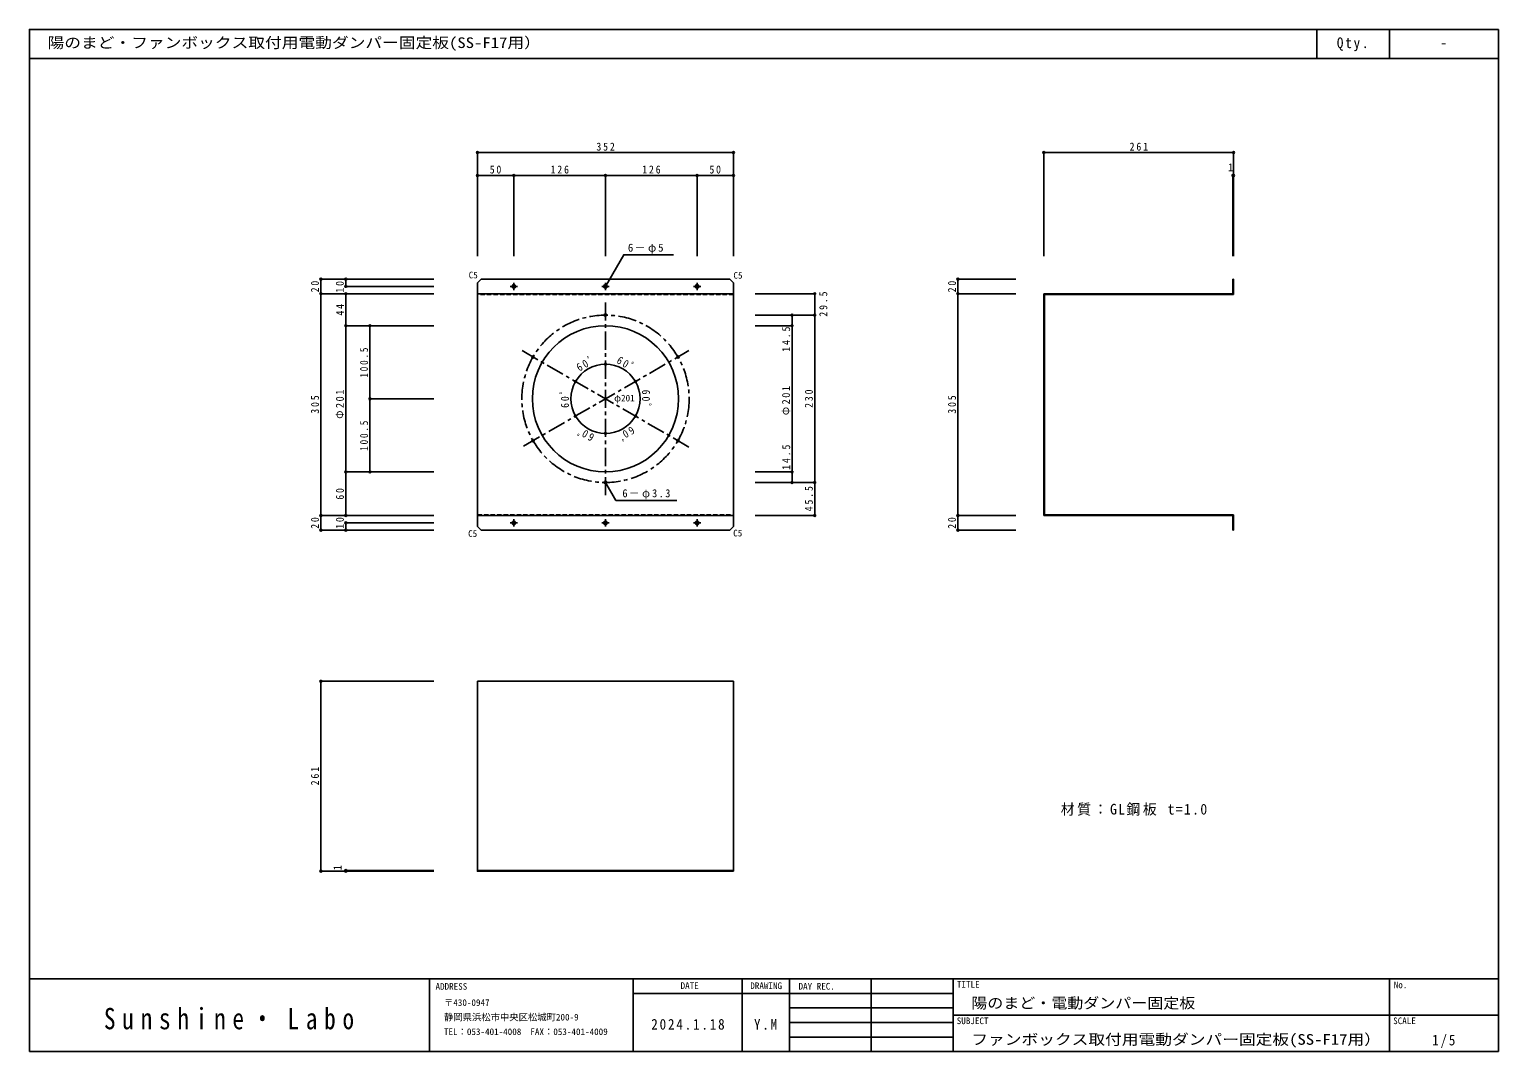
# Model space of a CAD drawing. Units: millimetres at full size, sheet at 1:5; details may follow other scales. Extents: x -3176 to 3044, y -1273 to 1617.
# Drawn here: x -1076 to 944, y 212 to 1617 of the extents above; entities that cross this region are included whole.
import ezdxf
from ezdxf.enums import TextEntityAlignment as Align

# ---------------------------------------------------------------- set-up
doc = ezdxf.new("R2010")
doc.units = ezdxf.units.MM
doc.header["$LTSCALE"] = 5
doc.header["$PDMODE"] = 32
doc.header["$PDSIZE"] = 2.5
doc.linetypes.add('CHAIN1', pattern=[8, 5, -1, 1, -1])
doc.linetypes.add('DASHED1', pattern=[1.8, 1.2, -0.6])
doc.layers.add('0-0', color=7, linetype='Continuous')
doc.layers.add('F-0', color=2, linetype='Continuous')
doc.styles.add('ＭＳ ゴシック', font='')
doc.styles.add('ＭＳ 明朝', font='')
doc.styles.get('ＭＳ ゴシック').set_extended_font_data('MS Gothic')
doc.styles.get('ＭＳ 明朝').set_extended_font_data('MS Mincho')

msp = doc.modelspace()

# ---------------------------------------------------------------- linework, layer by layer
at = {"layer": '0-0', "color": 4}
for p, q in [((-460.123, 1447.219), (-108.123, 1447.219)), ((-460.123, 1447.219), (-460.123, 1304.984)), ((-108.123, 1447.219), (-108.123, 1304.984)), ((318.517, 1447.219), (579.517, 1447.219)), ((318.517, 1447.219), (318.517, 1304.984)), ((579.517, 1447.219), (579.517, 1304.984)), ((-460.123, 1415.775), (-410.123, 1415.775)), ((-460.123, 1415.775), (-460.123, 1304.984)), ((-410.123, 1415.775), (-410.123, 1304.984)), ((-410.123, 1415.775), (-284.123, 1415.775)), ((-284.123, 1415.775), (-284.123, 1304.984)), ((-284.123, 1415.775), (-158.123, 1415.775)), ((-158.123, 1415.775), (-158.123, 1304.984)), ((-158.123, 1415.775), (-108.123, 1415.775)), ((-108.123, 1415.775), (-108.123, 1304.984)), ((579.517, 1415.775), (578.517, 1415.775)), ((578.517, 1415.775), (578.517, 1304.984)), ((579.517, 1415.775), (579.517, 1304.984)), ((-675.419, 1273.281), (-675.419, 1253.281)), ((-675.419, 1273.281), (-520.311, 1273.281)), ((-641.134, 1273.281), (-641.134, 1263.281)), ((-641.134, 1273.281), (-520.311, 1273.281)), ((200.415, 1273.281), (200.415, 1253.281)), ((200.415, 1273.281), (279.904, 1273.281)), ((-675.419, 1253.281), (-520.311, 1253.281)), ((-675.419, 1253.281), (-675.419, 948.281)), ((-641.134, 1263.281), (-520.311, 1263.281)), ((-641.134, 1253.281), (-641.134, 1209.281)), ((-641.134, 1253.281), (-520.311, 1253.281)), ((3.583, 1253.281), (-78.475, 1253.281)), ((3.583, 1253.281), (3.583, 1223.781)), ((200.415, 1253.281), (279.904, 1253.281)), ((200.415, 1253.281), (200.415, 948.281)), ((3.583, 1223.781), (-78.475, 1223.781)), ((-27.616, 1223.781), (-78.475, 1223.781)), ((-27.616, 1223.781), (-27.616, 1209.281)), ((3.583, 1223.781), (3.583, 993.781)), ((-641.134, 1209.281), (-520.311, 1209.281)), ((-641.134, 1209.281), (-641.134, 1008.281)), ((-607.926, 1209.281), (-607.926, 1108.781)), ((-607.926, 1209.281), (-520.311, 1209.281)), ((-27.616, 1209.281), (-78.475, 1209.281)), ((-27.616, 1209.281), (-27.616, 1008.281)), ((-284.123, 1156.713), (-284.123, 1156.364)), ((-284.123, 1156.713), (-284.123, 1156.364)), ((-325.633, 1132.747), (-325.331, 1132.572)), ((-325.633, 1132.747), (-325.331, 1132.572)), ((-242.612, 1132.747), (-242.915, 1132.572)), ((-242.612, 1132.747), (-242.915, 1132.572)), ((-607.926, 1108.781), (-520.311, 1108.781)), ((-607.926, 1108.781), (-607.926, 1008.281)), ((-325.633, 1084.815), (-325.331, 1084.989)), ((-325.633, 1084.815), (-325.331, 1084.989)), ((-242.612, 1084.815), (-242.915, 1084.989)), ((-242.612, 1084.815), (-242.915, 1084.989)), ((-284.123, 1060.849), (-284.123, 1061.198)), ((-284.123, 1060.849), (-284.123, 1061.198)), ((-641.134, 1008.281), (-520.311, 1008.281)), ((-641.134, 1008.281), (-641.134, 948.281)), ((-607.926, 1008.281), (-520.311, 1008.281)), ((-269.886, 969.121), (-284.123, 993.781)), ((-27.616, 1008.281), (-78.475, 1008.281)), ((3.583, 993.781), (-78.475, 993.781)), ((-27.616, 993.781), (-78.475, 993.781)), ((-27.616, 1008.281), (-27.616, 993.781)), ((3.583, 993.781), (3.583, 948.281)), ((-269.886, 969.121), (-185.943, 969.121)), ((-675.419, 948.281), (-520.311, 948.281)), ((-675.419, 948.281), (-675.419, 928.281)), ((-641.134, 948.281), (-520.311, 948.281)), ((-641.134, 928.281), (-641.134, 938.281)), ((-641.134, 938.281), (-520.311, 938.281)), ((3.583, 948.281), (-78.475, 948.281)), ((200.415, 948.281), (279.904, 948.281)), ((200.415, 948.281), (200.415, 928.281)), ((-675.419, 928.281), (-520.311, 928.281)), ((-641.134, 928.281), (-520.311, 928.281)), ((200.415, 928.281), (279.904, 928.281)), ((-675.419, 720.52), (-675.419, 459.52)), ((-675.419, 720.52), (-520.311, 720.52)), ((-675.419, 459.52), (-520.311, 459.52)), ((-641.134, 459.52), (-641.134, 460.52)), ((-641.134, 460.52), (-520.311, 460.52)), ((-641.134, 459.52), (-520.311, 459.52))]:
    msp.add_line(p, q, dxfattribs=at)
at = {"layer": '0-0'}
for p, q in [((-455.123, 1273.281), (-460.123, 1268.281)), ((-113.123, 1273.281), (-455.123, 1273.281)), ((-113.123, 1273.281), (-108.123, 1268.281)), ((578.517, 1273.281), (579.517, 1273.281)), ((578.517, 1273.281), (578.517, 1253.281)), ((579.517, 1273.281), (579.517, 1252.281)), ((-460.123, 933.281), (-460.123, 1268.281)), ((-108.123, 1253.281), (-460.123, 1253.281)), ((-108.123, 933.281), (-108.123, 1268.281)), ((318.517, 1253.281), (578.517, 1253.281)), ((318.517, 1253.281), (318.517, 948.281)), ((319.517, 1252.281), (579.517, 1252.281)), ((-460.123, 948.281), (-108.123, 948.281)), ((-455.123, 928.281), (-460.123, 933.281)), ((-108.123, 933.281), (-113.123, 928.281)), ((318.517, 948.281), (578.517, 948.281)), ((579.517, 949.281), (579.517, 928.281)), ((-455.123, 928.281), (-113.123, 928.281)), ((-460.123, 720.52), (-108.123, 720.52)), ((-108.123, 720.52), (-108.123, 459.52)), ((-460.123, 460.52), (-108.123, 460.52))]:
    msp.add_line(p, q, dxfattribs=at)
at = {"layer": '0-0', "color": 4, "linetype": 'CHAIN1'}
for p, q in [((-415.123, 1263.281), (-405.123, 1263.281)), ((-410.123, 1268.281), (-410.123, 1258.281)), ((-289.123, 1263.281), (-279.123, 1263.281)), ((-284.123, 1268.281), (-284.123, 1258.281)), ((-163.123, 1263.281), (-153.123, 1263.281)), ((-158.123, 1268.281), (-158.123, 1258.281)), ((-284.123, 976.281), (-284.123, 1241.281)), ((-169.374, 1042.531), (-398.871, 1175.031)), ((-396.706, 1043.781), (-169.374, 1175.031)), ((-415.123, 938.281), (-405.123, 938.281)), ((-410.123, 943.281), (-410.123, 933.281)), ((-289.123, 938.281), (-279.123, 938.281)), ((-284.123, 943.281), (-284.123, 933.281)), ((-163.123, 938.281), (-153.123, 938.281)), ((-158.123, 943.281), (-158.123, 933.281))]:
    msp.add_line(p, q, dxfattribs=at)
at = {"layer": '0-0', "linetype": 'DASHED1'}
for p, q in [((-108.123, 1252.281), (-460.123, 1252.281)), ((-460.123, 949.281), (-108.123, 949.281))]:
    msp.add_line(p, q, dxfattribs=at)
at = {"layer": '0-0', "color": 4}
msp.add_lwpolyline([(-284.123, 1263.281), (-259.054, 1306.7), (-190.511, 1306.7)], dxfattribs=at)
at = {"layer": '0-0'}
for points in [[(319.517, 1252.281), (319.517, 949.281), (579.517, 949.281)], [(578.517, 948.281), (578.517, 928.281), (579.517, 928.281)], [(-460.123, 720.52), (-460.123, 459.52), (-108.123, 459.52)]]:
    msp.add_lwpolyline(points, dxfattribs=at)
for centre, radius in [((-410.123, 1263.281), 2.5), ((-284.123, 1263.281), 2.5), ((-158.123, 1263.281), 2.5), ((-284.123, 1223.781), 1.65), ((-284.123, 1108.781), 100.5), ((-383.716, 1166.281), 1.65), ((-184.53, 1166.281), 1.65), ((-383.716, 1051.281), 1.65), ((-184.53, 1051.281), 1.65), ((-284.123, 993.781), 1.65), ((-410.123, 938.281), 2.5), ((-284.123, 938.281), 2.5), ((-158.123, 938.281), 2.5)]:
    msp.add_circle(centre, radius, dxfattribs=at)
at = {"layer": '0-0', "color": 4, "linetype": 'CHAIN1'}
msp.add_circle((-284.123, 1108.781), 115, dxfattribs=at)
at = {"layer": '0-0', "color": 4}
for start, end in [(90, 150), (30, 90), (150, 210), (330, 30), (210, 270), (270, 330)]:
    msp.add_arc((-284.123, 1108.781), 47.583, start, end, dxfattribs=at)
at = {"layer": '0-0', "color": 5}
for p in [(-460.123, 1447.219), (-108.123, 1447.219), (318.517, 1447.219), (579.517, 1447.219), (-460.123, 1415.775), (-410.123, 1415.775), (-284.123, 1415.775), (-158.123, 1415.775), (-108.123, 1415.775), (578.517, 1415.775), (579.517, 1415.775), (-675.419, 1273.281), (-641.134, 1273.281), (200.415, 1273.281), (-675.419, 1253.281), (-641.134, 1263.281), (-641.134, 1253.281), (3.583, 1253.281), (200.415, 1253.281), (-27.616, 1223.781), (3.583, 1223.781), (-641.134, 1209.281), (-607.926, 1209.281), (-27.616, 1209.281), (-284.123, 1156.364), (-325.331, 1132.572), (-242.915, 1132.572), (-607.926, 1108.781), (-325.331, 1084.989), (-242.915, 1084.989), (-284.123, 1061.198), (-641.134, 1008.281), (-607.926, 1008.281), (-27.616, 1008.281), (-27.616, 993.781), (3.583, 993.781), (-675.419, 948.281), (-641.134, 948.281), (3.583, 948.281), (200.415, 948.281), (-675.419, 928.281), (-641.134, 938.281), (-641.134, 928.281), (200.415, 928.281), (-675.419, 720.52), (-675.419, 459.52), (-641.134, 460.52), (-641.134, 459.52)]:
    msp.add_point(p, dxfattribs=at)
at = {"layer": 'F-0', "color": 5}
for p, q in [((693.825, 1616.523), (693.825, 1576.523)), ((793.825, 1616.523), (793.825, 1576.523)), ((943.825, 1616.523), (943.825, 211.523)), ((-1076.175, 1576.523), (943.825, 1576.523)), ((-1076.175, 311.523), (943.825, 311.523)), ((943.825, 211.523), (-1076.175, 211.523))]:
    msp.add_line(p, q, dxfattribs=at)
at = {"layer": 'F-0'}
for p, q in [((-526.175, 211.523), (-526.175, 311.523)), ((-526.175, 211.523), (-526.175, 311.523)), ((-246.175, 211.523), (-246.175, 311.523)), ((-246.175, 211.523), (-246.175, 311.523)), ((-96.175, 311.523), (-96.175, 211.523)), ((-31.175, 211.523), (-31.175, 311.523)), ((193.825, 311.523), (193.825, 211.523)), ((793.825, 311.523), (793.825, 211.523)), ((-246.175, 291.523), (-31.175, 291.523)), ((-31.175, 291.523), (193.825, 291.523)), ((-31.175, 271.523), (193.825, 271.523)), ((-31.175, 251.523), (193.825, 251.523)), ((193.825, 261.523), (943.825, 261.523)), ((-31.175, 231.523), (193.825, 231.523))]:
    msp.add_line(p, q, dxfattribs=at)
at = {"layer": 'F-0', "color": 7}
for p, q in [((-31.175, 311.523), (-31.175, 211.523)), ((81.325, 311.523), (81.325, 211.523))]:
    msp.add_line(p, q, dxfattribs=at)
at = {"layer": 'F-0', "color": 5}
msp.add_lwpolyline([(-1076.175, 211.523), (-1076.175, 1616.523), (943.825, 1616.523)], dxfattribs=at)

# ---------------------------------------------------------------- texts
at = {"layer": '0-0', "style": 'ＭＳ ゴシック'}
msp.add_text('1', height=11, dxfattribs=at).set_placement((571.594, 1418.162), align=Align.BOTTOM_LEFT)
at = {"layer": '0-0', "color": 4, "style": 'ＭＳ ゴシック'}
for s, p in [('C5', (-472.166, 1271.541)), ('C5', (-108.183, 1271.168)), ('φ201', (-272.178, 1102.436)), ('C5', (-472.97, 916.256)), ('C5', (-108.558, 916.87))]:
    msp.add_text(s, height=9.164, dxfattribs=at).set_placement(p, align=Align.BOTTOM_LEFT)
at = {"layer": '0-0', "style": 'ＭＳ ゴシック'}
msp.add_text('1', height=11, rotation=90, dxfattribs=at).set_placement((-643.666, 460.553), align=Align.BOTTOM_LEFT)
at = {"layer": '0-0', "attachment_point": 7, "style": 'ＭＳ ゴシック'}
for s, insert, char_height in [('\\T1.38;\\W0.9;352', (-296.623, 1449.719), 11), ('\\T1.38;\\W0.9;261', (436.517, 1449.719), 11), ('\\T1.36;\\W0.9;50', (-443.248, 1418.275), 11), ('\\T1.38;\\W0.9;126', (-359.623, 1418.275), 11), ('\\T1.38;\\W0.9;126', (-233.623, 1418.275), 11), ('\\T1.36;\\W0.9;50', (-141.248, 1418.275), 11), ('\\T1.23;6－φ5', (-253.368, 1308.051), 11), ('\\T1.27;\\W0.95;6－φ3.3', (-260.907, 970.473), 11), ('\\T1.19;\\W0.95;材質：GL鋼板\\~t=1.0', (341.772, 535.737), 14.66)]:
    msp.add_mtext(s, dxfattribs=dict(at, insert=insert, char_height=char_height))
at = {"layer": '0-0', "char_height": 11, "attachment_point": 7, "style": 'ＭＳ ゴシック'}
for s, insert, rotation in [('\\T1.36;\\W0.9;20', (-677.919, 1255.156), 90), ('\\T1.36;\\W0.9;10', (-643.722, 1254.779), 90), ('\\T1.38;\\W0.9;29.5', (20.991, 1221.681), 90), ('\\T1.36;\\W0.9;20', (197.915, 1255.156), 90), ('\\T1.36;\\W0.9;44', (-643.634, 1223.156), 90), ('\\T1.38;\\W0.9;14.5', (-30.16, 1173.415), 90), ('\\T1.38;\\W0.85;100.5', (-610.426, 1137.781), 90), ('\\T1.37;\\W0.9;60ﾟ', (-319.989, 1145.904), 30), ('\\T1.37;\\W0.9;60ﾟ', (-269.907, 1158.404), 330), ('\\T1.38;\\W0.9;305', (-677.919, 1088.281), 90), ('\\T1.29;\\W0.95;Φ201', (-643.515, 1081.252), 90), ('\\T1.38;\\W0.9;60ﾟ', (-334.206, 1096.281), 90), ('\\T1.38;\\W0.9;60ﾟ', (-234.04, 1121.281), 270), ('\\T1.29;\\W0.95;Φ201', (-30.082, 1086.272), 90), ('\\T1.38;\\W0.9;230', (1.083, 1096.281), 90), ('\\T1.38;\\W0.9;305', (197.915, 1088.281), 90), ('\\T1.38;\\W0.85;100.5', (-610.426, 1037.281), 90), ('\\T1.37;\\W0.9;60ﾟ', (-248.256, 1071.658), 210), ('\\T1.37;\\W0.9;60ﾟ', (-298.339, 1059.158), 150), ('\\T1.38;\\W0.9;14.5', (-29.991, 1011.167), 90), ('\\T1.36;\\W0.9;60', (-643.634, 970.156), 90), ('\\T1.38;\\W0.9;45.5', (1.083, 954.156), 90), ('\\T1.36;\\W0.9;20', (-677.919, 930.156), 90), ('\\T1.36;\\W0.9;10', (-643.748, 930.183), 90), ('\\T1.36;\\W0.9;20', (197.915, 930.156), 90), ('\\T1.38;\\W0.9;261', (-677.919, 577.52), 90)]:
    msp.add_mtext(s, dxfattribs=dict(at, insert=insert, rotation=rotation))
at = {"layer": 'F-0', "color": 7, "style": 'ＭＳ ゴシック'}
for s, width, p in [('陽のまど・ファンボックス取付用電動ダンパー固定板(SS-F17用）', 1.15, (-1051.175, 1586.523)), ('陽のまど・電動ダンパー固定板', 1.1, (218.825, 266.523)), ('ファンボックス取付用電動ダンパー固定板(SS-F17用）', 1.15, (218.825, 216.523))]:
    msp.add_text(s, height=14.66, dxfattribs=dict(at, width=width)).set_placement(p, align=Align.BOTTOM_LEFT)
msp.add_text('-', height=14.66, dxfattribs=at).set_placement((863.325, 1586.523), align=Align.BOTTOM_LEFT)
at = {"layer": 'F-0', "color": 4, "style": 'ＭＳ ゴシック'}
for s, p in [('ADDRESS', (-517.786, 293.767)), ('DATE', (-180.838, 294.96)), ('DRAWING', (-85.019, 294.685)), ('DAY REC.', (-18.675, 294.023)), ('TITLE', (199.086, 296.627)), ('No.', (799.711, 295.942)), ('〒430-0947', (-506.175, 271.523)), ('静岡県浜松市中央区松城町200-9', (-506.175, 251.523)), ('TEL：053-401-4008  FAX：053-401-4009', (-506.175, 231.523)), ('SUBJECT', (198.825, 246.523)), ('SCALE', (798.825, 246.523))]:
    msp.add_text(s, height=9.164, dxfattribs=at).set_placement(p, align=Align.BOTTOM_LEFT)
at = {"layer": 'F-0', "color": 7, "char_height": 14.66, "attachment_point": 7, "style": 'ＭＳ ゴシック'}
for s, insert in [('\\T1.28;\\W0.9;Qty.', (721.45, 1586.523)), ('\\T1.28;\\W0.9;Qty.', (721.45, 1586.523)), ('\\T1.28;\\W0.9;2024.1.18', (-221.175, 241.523)), ('\\T1.27;\\W0.9;Y.M', (-79.925, 241.523)), ('\\T1.27;\\W0.9;1/5', (852.575, 216.523))]:
    msp.add_mtext(s, dxfattribs=dict(at, insert=insert))
at = {"layer": 'F-0', "insert": (-973.66, 241.683), "char_height": 29.33, "attachment_point": 7, "style": 'ＭＳ 明朝'}
msp.add_mtext('\\T1.58;\\W0.8;Sunshine・Labo', dxfattribs=at)

doc.saveas('drawing.dxf')
